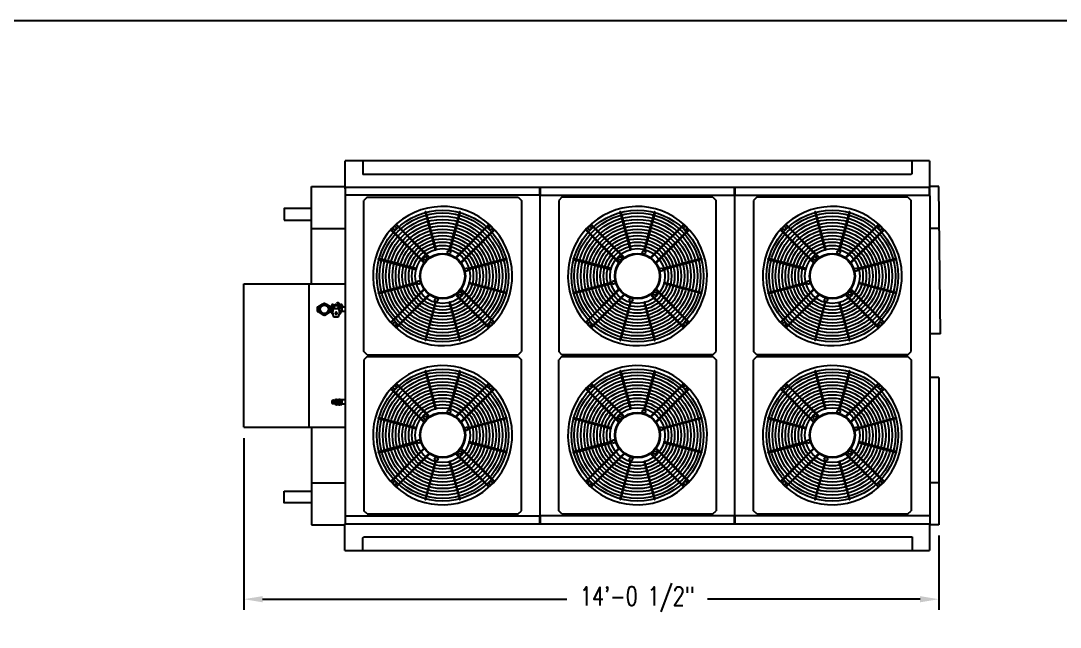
# Model space of a CAD drawing. Header units: millimetres. Extents: x 16950 to 32328, y 19251 to 29476.
# Drawn here: x 17173.1 to 17425.2, y 19639.3 to 19786.3 of the extents above; entities that cross this region are included whole.
import ezdxf

# ---------------------------------------------------------------- set-up
doc = ezdxf.new("R2010")
doc.units = ezdxf.units.MM
doc.header["$LTSCALE"] = 5
for name, color, linetype in [('COIL-CONTROL', 2, 'Continuous'), ('CONDENSER-SST-CONTROL', 1, 'Continuous'), ('UNIT', 6, 'Continuous'), ('WS-NO-CONTROL', 3, 'Continuous')]:
    doc.layers.add(name, color=color, linetype=linetype)
doc.styles.add('SUBMITTAL', font='romans.shx', dxfattribs={"width": 0.75})
doc.dimstyles.new('SUBMITTAL', dxfattribs={"dimtxt": 0.09375, "dimasz": 0.09375, "dimexe": 0.03125, "dimexo": 0.0625, "dimgap": 0.0625, "dimtad": 0, "dimdec": 4, "dimzin": 4, "dimdsep": 46, "dimlunit": 4, "dimtxsty": 'SUBMITTAL', "dimcen": 0.09375, "dimclre": 6, "dimadec": 0, "dimazin": 0, "dimtfac": 1, "dimtdec": 0, "dimtofl": 0, "dimtmove": 0, "dimatfit": 3, "dimfxl": 0, "dimfrac": 2, "dimtolj": 1, "dimtzin": 4, "dimarcsym": 0})

# ---------------------------------------------------------------- blocks, each defined once
blk = doc.blocks.new('FANCYLINDER-TOP')
for p, q in [((-108, 393.3), (-46, 162.1)), ((-103.1, 394.6), (-41.2, 163.4)), ((103.1, 394.6), (41.2, 163.4)), ((108, 393.3), (46, 162.1)), ((-394.6, 103.1), (-163.4, 41.2)), ((-162.1, 46), (-393.3, 108)), ((393.3, 108), (162.1, 46)), ((394.6, 103.1), (163.4, 41.2)), ((-163.4, -41.2), (-394.6, -103.1)), ((-393.3, -108), (-162.1, -46)), ((393.3, -108), (162.1, -46)), ((394.6, -103.1), (163.4, -41.2)), ((-46, -162.1), (-108, -393.3)), ((-103.1, -394.6), (-41.2, -163.4)), ((41.2, -163.4), (103.1, -394.6)), ((108, -393.3), (46, -162.1))]:
    blk.add_line(p, q)
for points in [[(-313.1, 284.8), (-316.6, 281.3), (-118.6, 83.3), (-115.1, 86.8)], [(-83.5, 118.8), (-281.3, 316.6), (-285, 313.3), (-87, 115.3)], [(83.5, 118.8), (281.3, 316.6), (285, 313.3), (87, 115.3)], [(313.1, 284.8), (316.6, 281.3), (118.6, 83.3), (115.1, 86.8)], [(-313.1, -284.8), (-316.6, -281.3), (-118.6, -83.3), (-115.1, -86.8)], [(-83.5, -118.8), (-281.3, -316.6), (-285, -313.3), (-87, -115.3)], [(83.5, -118.8), (281.3, -316.6), (285, -313.3), (87, -115.3)], [(313.1, -284.8), (316.6, -281.3), (118.6, -83.3), (115.1, -86.8)]]:
    blk.add_lwpolyline(points, close=True)
for centre, radius in [((0, 0), 405.8), ((0, 0), 389), ((0, 0), 369), ((0, 0), 349), ((0, 0), 329), ((0, 0), 309), ((-295.2, 295.2), 10), ((0, 0), 289), ((0, 0), 269), ((295.2, 295.2), 10), ((0, 0), 249), ((0, 0), 229), ((0, 0), 209), ((0, 0), 189), ((0, 0), 169), ((0, 0), 140), ((0, 0), 136.1), ((39.3, 146.8), 10), ((-107.5, 107.5), 10), ((146.8, 39.3), 10), ((-146.8, -39.3), 10), ((107.5, -107.5), 10), ((-39.3, -146.8), 10), ((-295.2, -295.2), 10), ((295.2, -295.2), 10)]:
    blk.add_circle(centre, radius)
for centre, radius, start, end in [((0, 0), 428.5, 41.08487, 41.07046), ((-105.5, 393.9), 2.5, 15, 195), ((105.5, 393.9), 2.5, 345, 165), ((-393.9, 105.5), 2.5, 75, 255), ((393.9, 105.5), 2.5, 285, 105), ((-393.9, -105.5), 2.5, 105, 285), ((393.9, -105.5), 2.5, 255, 75), ((-105.5, -393.9), 2.5, 165, 345), ((105.5, -393.9), 2.5, 195, 15)]:
    blk.add_arc(centre, radius, start, end)
for centre, major_axis in [((-43.6, 162.7), (2.41, 0.65)), ((43.6, 162.7), (2.41, -0.65)), ((-162.7, 43.6), (0.65, 2.41)), ((162.7, 43.6), (0.65, -2.41)), ((-162.7, -43.6), (-0.65, 2.41)), ((162.7, -43.6), (-0.65, -2.41)), ((-43.6, -162.7), (-2.41, 0.65)), ((43.6, -162.7), (-2.41, -0.65))]:
    blk.add_ellipse(centre, major_axis=major_axis, ratio=0.422618, start_param=3.141593, end_param=6.283185)
blk = doc.blocks.new('*D18')
at = {"layer": 'CONDENSER-SST-CONTROL', "color": 6, "lineweight": -2}
for p, q in [((17227.23, 19685.16), (17227.23, 19643.48)), ((17395.76, 19661.49), (17395.76, 19643.48))]:
    blk.add_line(p, q, dxfattribs=at)
at = {"layer": 'CONDENSER-SST-CONTROL', "color": 3, "lineweight": -2}
for p, q in [((17231.78, 19646.08), (17305.55, 19646.08)), ((17391.21, 19646.08), (17339.67, 19646.08))]:
    blk.add_line(p, q, dxfattribs=at)
at = {"layer": 'CONDENSER-SST-CONTROL', "color": 3}
for points in [[(17231.78, 19646.83), (17231.78, 19645.32), (17227.23, 19646.08)], [(17391.21, 19646.83), (17391.21, 19645.32), (17395.76, 19646.08)]]:
    blk.add_solid(points, dxfattribs=at)
at = {"layer": 'CONDENSER-SST-CONTROL', "color": 3, "insert": (17322.61, 19646.08), "char_height": 4.55, "attachment_point": 5, "style": 'SUBMITTAL'}
blk.add_mtext('\\A1;14\'-0 1/2"', dxfattribs=at)
blk = doc.blocks.new('BORDER')
blk.add_line((1, 1), (0, 1))

msp = doc.modelspace()

# ---------------------------------------------------------------- linework, layer by layer
at = {"layer": 'COIL-CONTROL'}
for p, q in [((17243.6546, 19722.5117), (17243.6546, 19746.1867)), ((17243.6546, 19746.1867), (17251.7707, 19746.1867)), ((17395.7646, 19746.1867), (17393.4536, 19746.1867)), ((17396.1827, 19710.3854), (17395.7646, 19746.1867)), ((17243.6546, 19735.9992), (17251.8123, 19735.9992)), ((17395.7646, 19735.9992), (17393.4119, 19735.9992)), ((17396.1827, 19710.3854), (17393.5564, 19710.3854)), ((17395.7646, 19699.8004), (17393.5564, 19699.8004)), ((17395.7646, 19699.8004), (17395.7646, 19664.0867)), ((17243.6546, 19687.7617), (17243.6546, 19664.0867)), ((17243.6546, 19674.2742), (17251.8123, 19674.2742)), ((17395.7646, 19674.2742), (17393.4119, 19674.2742)), ((17243.6546, 19664.0867), (17251.6991, 19664.0867)), ((17395.7646, 19664.0867), (17393.5252, 19664.0867))]:
    msp.add_line(p, q, dxfattribs=at)
at = {"layer": 'CONDENSER-SST-CONTROL'}
for points in [[(17237.0045, 19737.9775), (17243.6538, 19737.9775), (17243.6538, 19740.8525), (17237.0045, 19740.8525)], [(17237.0045, 19672.2959), (17243.6538, 19672.2959), (17243.6538, 19669.4209), (17237.0045, 19669.4209)]]:
    msp.add_lwpolyline(points, close=True, dxfattribs=at)
at = {"layer": 'UNIT'}
for p, q in [((17251.7707, 19745.5614), (17251.7707, 19752.3501)), ((17393.5252, 19752.3501), (17251.7707, 19752.3501)), ((17256.0623, 19752.3501), (17256.0623, 19749.0345)), ((17389.3064, 19749.2845), (17389.3064, 19752.3501)), ((17393.5252, 19752.3501), (17393.5252, 19745.9408)), ((17389.0564, 19749.0345), (17256.0623, 19749.0345)), ((17389.3064, 19749.2845), (17389.0564, 19749.0345)), ((17251.7707, 19746.0118), (17393.5252, 19746.0118)), ((17393.5252, 19745.9408), (17251.7707, 19745.9408)), ((17251.8999, 19744.0117), (17251.8999, 19745.9408)), ((17298.9747, 19743.9408), (17298.9747, 19745.9408)), ((17299.1499, 19743.9408), (17299.1499, 19745.9408)), ((17346.2188, 19743.9408), (17346.2188, 19745.9408)), ((17346.394, 19743.9408), (17346.394, 19745.9408)), ((17393.4688, 19743.9241), (17393.4688, 19745.9408)), ((17393.5029, 19745.5614), (17393.5029, 19745.9408)), ((17393.5198, 19745.9408), (17393.5198, 19745.7819)), ((17251.7707, 19745.5614), (17251.8999, 19745.5614)), ((17251.8123, 19744.0117), (17251.8123, 19666.2617)), ((17298.9747, 19744.0117), (17251.8123, 19744.0117)), ((17257.1302, 19743.5225), (17256.3428, 19742.7351)), ((17257.1302, 19743.5225), (17293.7444, 19743.5225)), ((17293.7444, 19743.5225), (17294.5318, 19742.7351)), ((17299.1499, 19743.9408), (17298.9747, 19743.9408)), ((17299.0623, 19666.3325), (17299.0623, 19743.9408)), ((17299.1499, 19744.0117), (17393.4688, 19744.0117)), ((17304.3802, 19743.5225), (17303.5928, 19742.7351)), ((17340.9944, 19743.5225), (17304.3802, 19743.5225)), ((17340.9944, 19743.5225), (17341.7818, 19742.7351)), ((17346.394, 19743.9408), (17346.2188, 19743.9408)), ((17346.3064, 19666.3325), (17346.3064, 19743.9408)), ((17351.6243, 19743.5225), (17350.8369, 19742.7351)), ((17388.2385, 19743.5225), (17351.6243, 19743.5225)), ((17388.2385, 19743.5225), (17389.0259, 19742.7351)), ((17393.5029, 19745.5614), (17393.4688, 19745.5614)), ((17393.4688, 19743.9241), (17393.5564, 19743.9241)), ((17393.5029, 19745.552), (17393.5029, 19743.9241)), ((17393.5482, 19745.552), (17393.5029, 19745.552)), ((17393.5482, 19743.9241), (17393.5482, 19745.5855)), ((17393.5564, 19743.9241), (17393.5564, 19740.3331)), ((17393.5564, 19743.9241), (17393.5564, 19666.2617)), ((17256.3428, 19706.1209), (17256.3428, 19742.7351)), ((17294.5318, 19742.7351), (17294.5318, 19706.1209)), ((17303.5928, 19742.7351), (17303.5928, 19706.1209)), ((17341.7818, 19706.1209), (17341.7818, 19742.7351)), ((17350.8369, 19742.7351), (17350.8369, 19706.1209)), ((17389.0259, 19706.1209), (17389.0259, 19742.7351)), ((17227.2315, 19687.7617), (17227.2315, 19722.5117)), ((17227.2315, 19722.5117), (17251.8123, 19722.5117)), ((17243.0489, 19687.7617), (17243.0489, 19722.5117)), ((17257.1302, 19705.3335), (17256.3428, 19706.1209)), ((17293.7444, 19705.3335), (17294.5318, 19706.1209)), ((17304.3802, 19705.3335), (17303.5928, 19706.1209)), ((17340.9944, 19705.3335), (17341.7818, 19706.1209)), ((17351.6243, 19705.3335), (17350.8369, 19706.1209)), ((17388.2385, 19705.3335), (17389.0259, 19706.1209)), ((17257.1302, 19704.9398), (17256.3428, 19704.1524)), ((17256.3428, 19704.1524), (17256.3428, 19667.5382)), ((17257.1302, 19705.3335), (17293.7444, 19705.3335)), ((17257.1302, 19704.9398), (17293.7444, 19704.9398)), ((17293.7444, 19704.9398), (17294.5318, 19704.1524)), ((17294.5318, 19667.5382), (17294.5318, 19704.1524)), ((17298.9747, 19705.3581), (17299.1499, 19705.3581)), ((17299.1499, 19704.9152), (17298.9747, 19704.9152)), ((17304.3802, 19704.9398), (17303.5928, 19704.1524)), ((17303.5928, 19667.5382), (17303.5928, 19704.1524)), ((17340.9944, 19705.3335), (17304.3802, 19705.3335)), ((17304.3802, 19704.9398), (17340.9944, 19704.9398)), ((17340.9944, 19704.9398), (17341.7818, 19704.1524)), ((17341.7818, 19704.1524), (17341.7818, 19667.5382)), ((17346.2188, 19705.3581), (17346.394, 19705.3581)), ((17351.6243, 19704.9398), (17350.8369, 19704.1524)), ((17350.8369, 19667.5382), (17350.8369, 19704.1524)), ((17388.2385, 19705.3335), (17351.6243, 19705.3335)), ((17351.6243, 19704.9398), (17388.2385, 19704.9398)), ((17388.2385, 19704.9398), (17389.0259, 19704.1524)), ((17389.0259, 19704.1524), (17389.0259, 19667.5382)), ((17227.2315, 19687.7617), (17251.8123, 19687.7617)), ((17393.5564, 19669.9403), (17393.5564, 19664.3325)), ((17251.8123, 19666.2617), (17298.9747, 19666.2617)), ((17251.8999, 19664.3325), (17251.8999, 19666.2617)), ((17257.1302, 19666.7508), (17256.3428, 19667.5382)), ((17257.1302, 19666.7508), (17293.7444, 19666.7508)), ((17293.7444, 19666.7508), (17294.5318, 19667.5382)), ((17298.9747, 19666.3325), (17299.1499, 19666.3325)), ((17298.9747, 19664.3325), (17298.9747, 19666.3325)), ((17299.1499, 19664.3325), (17299.1499, 19666.3325)), ((17346.3123, 19666.2617), (17299.1499, 19666.2617)), ((17304.3802, 19666.7508), (17303.5928, 19667.5382)), ((17304.3802, 19666.7508), (17340.9944, 19666.7508)), ((17340.9944, 19666.7508), (17341.7818, 19667.5382)), ((17346.2188, 19666.3325), (17346.394, 19666.3325)), ((17346.2188, 19664.3325), (17346.2188, 19666.3325)), ((17346.394, 19664.3325), (17346.394, 19666.3325)), ((17393.5564, 19666.2617), (17346.394, 19666.2617)), ((17351.6243, 19666.7508), (17350.8369, 19667.5382)), ((17351.6243, 19666.7508), (17388.2385, 19666.7508)), ((17388.2385, 19666.7508), (17389.0259, 19667.5382)), ((17251.6991, 19664.3325), (17393.5564, 19664.3325)), ((17251.6991, 19657.9233), (17251.6991, 19664.3325)), ((17393.5252, 19664.2615), (17251.6991, 19664.2615)), ((17298.9747, 19664.59), (17299.1499, 19664.59)), ((17346.2188, 19664.59), (17346.394, 19664.59)), ((17393.5252, 19664.3325), (17393.5252, 19657.9233)), ((17256.0623, 19660.9888), (17256.3123, 19661.2388)), ((17256.0623, 19657.9233), (17256.0623, 19660.9888)), ((17256.3123, 19661.2388), (17389.3064, 19661.2388)), ((17389.3064, 19661.2388), (17389.3064, 19657.9233)), ((17251.6991, 19657.9233), (17393.5252, 19657.9233))]:
    msp.add_line(p, q, dxfattribs=at)
at = {"layer": 'WS-NO-CONTROL'}
for p, q in [((17245.0007, 19716.9557), (17245.0007, 19715.8307)), ((17245.0007, 19716.9557), (17245.4382, 19716.9557)), ((17245.0007, 19715.8307), (17245.4382, 19715.8307)), ((17245.4382, 19717.0884), (17245.4923, 19717.1822)), ((17245.4382, 19716.3932), (17245.4382, 19717.0884)), ((17245.4382, 19715.6979), (17245.4382, 19716.3932)), ((17245.4923, 19715.6041), (17245.4382, 19715.6979)), ((17245.4923, 19717.1822), (17246.0944, 19717.5298)), ((17246.0944, 19715.2565), (17245.4923, 19715.6041)), ((17246.0944, 19717.5298), (17246.6965, 19717.8775)), ((17246.6965, 19717.8775), (17246.8048, 19717.8775)), ((17246.8048, 19717.8775), (17247.4069, 19717.5298)), ((17247.4069, 19717.5298), (17248.009, 19717.1822)), ((17248.009, 19715.6041), (17247.4069, 19715.2565)), ((17248.009, 19717.1822), (17248.0632, 19717.0884)), ((17248.0632, 19715.6979), (17248.009, 19715.6041)), ((17248.0632, 19717.0884), (17248.0632, 19716.3932)), ((17248.0632, 19716.9557), (17248.2507, 19716.9557)), ((17248.0632, 19716.3932), (17248.0632, 19715.6979)), ((17248.0632, 19715.8307), (17248.2507, 19715.8307)), ((17248.2507, 19715.7232), (17248.2507, 19717.0632)), ((17248.2507, 19717.0632), (17248.5121, 19717.0632)), ((17248.2507, 19715.7232), (17248.5294, 19715.7232)), ((17248.7491, 19717.4857), (17248.5491, 19717.3702)), ((17248.5491, 19717.3702), (17248.5491, 19717.1393)), ((17248.5491, 19717.1393), (17248.7491, 19717.0238)), ((17248.7491, 19715.7625), (17248.5491, 19715.647)), ((17248.5491, 19715.647), (17248.5491, 19715.4161)), ((17248.9491, 19717.3702), (17248.7491, 19717.4857)), ((17248.7491, 19717.0238), (17248.9491, 19717.1393)), ((17248.7736, 19715.7483), (17248.7491, 19715.7625)), ((17250.3177, 19716.4758), (17248.9037, 19716.4758)), ((17248.9491, 19717.1393), (17248.9491, 19717.3702)), ((17249.1157, 19717.2808), (17250.1057, 19717.2808)), ((17249.1157, 19717.2808), (17249.1157, 19716.4758)), ((17249.3607, 19717.3758), (17249.8607, 19717.3758)), ((17249.3607, 19717.3758), (17249.3607, 19717.2808)), ((17249.4364, 19715.6258), (17249.3754, 19715.4853)), ((17249.7512, 19717.3758), (17249.8473, 19717.6716)), ((17249.846, 19715.4853), (17249.7849, 19715.6258)), ((17249.8607, 19717.3758), (17249.8607, 19717.2808)), ((17250.0778, 19717.2808), (17250.1707, 19717.5665)), ((17250.1057, 19717.2808), (17250.1057, 19716.4758)), ((17250.6602, 19717.4624), (17250.234, 19717.8481)), ((17250.4723, 19717.4857), (17250.2723, 19717.3702)), ((17250.2723, 19717.3702), (17250.2723, 19717.1393)), ((17250.2723, 19717.1393), (17250.4723, 19717.0238)), ((17250.4723, 19715.7625), (17250.4465, 19715.7476)), ((17250.6723, 19717.3702), (17250.4723, 19717.4857)), ((17250.4723, 19717.0238), (17250.6723, 19717.1393)), ((17250.6723, 19715.647), (17250.4723, 19715.7625)), ((17250.6723, 19717.1393), (17250.6723, 19717.3702)), ((17250.6723, 19715.4161), (17250.6723, 19715.647)), ((17251.0307, 19717.0632), (17250.6919, 19717.0632)), ((17251.0307, 19715.7232), (17250.6919, 19715.7232)), ((17250.7338, 19717.3548), (17250.7338, 19717.3863)), ((17250.7338, 19717.0632), (17250.7338, 19717.1547)), ((17251.0307, 19717.0632), (17251.0307, 19715.7232)), ((17251.8123, 19716.9082), (17251.0307, 19716.9082)), ((17251.8123, 19715.8782), (17251.0307, 19715.8782)), ((17251.0775, 19717.3863), (17251.0775, 19716.9082)), ((17246.6965, 19714.9089), (17246.0944, 19715.2565)), ((17246.8048, 19714.9089), (17246.6965, 19714.9089)), ((17247.4069, 19715.2565), (17246.8048, 19714.9089)), ((17248.5491, 19715.4161), (17248.7491, 19715.3006)), ((17248.5511, 19715.3336), (17248.8078, 19715.1012)), ((17248.7491, 19715.3006), (17248.7743, 19715.3152)), ((17249.0372, 19714.5208), (17250.1842, 19714.5208)), ((17250.4458, 19715.3159), (17250.4723, 19715.3006)), ((17250.4723, 19715.3006), (17250.6723, 19715.4161)), ((17248.6144, 19693.5982), (17248.6144, 19694.1607)), ((17248.9894, 19694.2857), (17248.7394, 19694.2857)), ((17248.9894, 19693.4732), (17248.7394, 19693.4732)), ((17248.9894, 19694.3169), (17248.9894, 19693.4419)), ((17249.1144, 19694.3169), (17248.9894, 19694.3169)), ((17249.1144, 19693.4419), (17248.9894, 19693.4419)), ((17249.1144, 19694.3169), (17249.1144, 19693.4419)), ((17249.1144, 19694.2544), (17249.3019, 19694.2544)), ((17249.1144, 19693.5044), (17249.3019, 19693.5044)), ((17249.3019, 19694.4419), (17249.3019, 19694.1607)), ((17249.4894, 19694.4419), (17249.3019, 19694.4419)), ((17249.3019, 19694.1607), (17249.3019, 19693.5982)), ((17249.3019, 19693.5982), (17249.3019, 19693.3169)), ((17249.4894, 19693.3169), (17249.3019, 19693.3169)), ((17249.4894, 19694.1607), (17249.4894, 19694.4419)), ((17249.4894, 19694.2544), (17249.5519, 19694.2544)), ((17249.4894, 19693.5982), (17249.4894, 19694.1607)), ((17249.4894, 19693.3169), (17249.4894, 19693.5982)), ((17249.4894, 19693.5044), (17249.5519, 19693.5044)), ((17249.5519, 19694.5289), (17249.5519, 19694.2042)), ((17249.7394, 19694.5289), (17249.5519, 19694.5289)), ((17249.5519, 19694.2042), (17249.5519, 19693.5547)), ((17249.5519, 19693.5547), (17249.5519, 19693.2299)), ((17249.5519, 19693.2299), (17249.7394, 19693.2299)), ((17249.7394, 19694.2042), (17249.7394, 19694.5289)), ((17249.7707, 19694.401), (17249.7394, 19694.4033)), ((17249.7394, 19693.5547), (17249.7394, 19694.2042)), ((17249.7394, 19693.2299), (17249.7394, 19693.5547)), ((17249.7707, 19693.3579), (17249.7394, 19693.3555)), ((17249.7707, 19694.4794), (17249.7707, 19693.2794)), ((17249.7707, 19694.4794), (17250.2007, 19694.4794)), ((17249.7707, 19693.2794), (17250.2007, 19693.2794)), ((17250.2007, 19694.4794), (17250.2542, 19694.5722)), ((17250.2007, 19694.4794), (17250.2007, 19694.399)), ((17250.2007, 19694.399), (17250.2007, 19693.8794)), ((17250.2007, 19693.8794), (17250.2007, 19693.3598)), ((17250.2007, 19693.3598), (17250.2007, 19693.2794)), ((17250.2007, 19693.2794), (17250.2542, 19693.1866)), ((17250.2542, 19694.5722), (17250.5471, 19694.5722)), ((17250.2542, 19693.1866), (17250.5471, 19693.1866)), ((17250.6007, 19694.4794), (17250.5471, 19694.5722)), ((17250.6007, 19693.2794), (17250.5471, 19693.1866)), ((17250.6007, 19694.4794), (17250.6007, 19694.399)), ((17250.6007, 19694.4794), (17251.0307, 19694.4794)), ((17250.6007, 19694.399), (17250.6007, 19693.8794)), ((17250.6007, 19693.8794), (17250.6007, 19693.3598)), ((17250.6007, 19693.3598), (17250.6007, 19693.2794)), ((17250.6007, 19693.2794), (17251.0307, 19693.2794)), ((17251.0307, 19694.4794), (17251.0307, 19693.2794)), ((17251.8123, 19694.3944), (17251.0307, 19694.3944)), ((17251.8123, 19693.3644), (17251.0307, 19693.3644))]:
    msp.add_line(p, q, dxfattribs=at)
for radius in [1.3125, 1]:
    msp.add_circle((17246.7507, 19716.3932), radius, dxfattribs=at)
for centre, radius, start, end in [((17248.7491, 19717.2548), 0.28, 61.739361, 198.611546), ((17248.7491, 19715.5315), 0.28, 151.739361, 225), ((17247.5455, 19716.8494), 0.99, 347.541093, 18.611546), ((17249.6107, 19716.3932), 1.125, 167.541093, 197.634834), ((17248.062, 19715.9009), 0.5, 331.739361, 17.634834), ((17252.245, 19715.5032), 3.48, 163.770528, 180), ((17250.674, 19715.5032), 1.909, 180, 210.971446), ((17249.6107, 19716.3932), 0.75, 131.299873, 185.134706), ((17249.1184, 19717.9418), 0.5, 241.739361, 287.637319), ((17249.6107, 19716.3932), 1.125, 103.098391, 107.63373), ((17249.6107, 19715.3832), 0.2565, 156.534076, 23.463769), ((17249.2424, 19717.9759), 0.5, 283.094011, 332.897067), ((17249.6107, 19715.5502), 0.19, 23.465924, 156.534076), ((17249.9991, 19717.5886), 0.35, 47.850863, 152.897067), ((17250.009, 19717.6191), 0.17, 342, 162), ((17249.6107, 19716.3932), 0.75, 354.77221, 48.700128), ((17248.5378, 19715.5032), 1.9172, 329.175465, 360), ((17246.942, 19715.5032), 3.513, 360, 16.072902), ((17250.4723, 19715.5315), 0.28, 263.107327, 28.260639), ((17251.1593, 19716.8855), 0.5, 151.739361, 197.634834), ((17251.1593, 19715.9009), 0.5, 162.365166, 208.260639), ((17250.4723, 19717.2548), 0.28, 331.739361, 47.850863), ((17249.6107, 19716.3932), 1.125, 342.365166, 17.634834), ((17250.9057, 19717.3863), 0.1719, 360, 180), ((17248.7394, 19694.1607), 0.125, 90, 180), ((17248.7394, 19693.5982), 0.125, 180, 270)]:
    msp.add_arc(centre, radius, start, end, dxfattribs=at)

# ---------------------------------------------------------------- block references
at = {"xscale": 714.2857142856968, "yscale": 535.7142857142726, "zscale": 714.2857142856968}
msp.add_blockref('BORDER', (16950.4572, 19250.6129), dxfattribs=at)
at = {"layer": 'UNIT', "xscale": 0.03937007874015748, "yscale": 0.03937007874015748, "zscale": 0.03937007874015748}
for p in [(17275.4373, 19724.428), (17322.6873, 19724.428), (17369.9314, 19724.428), (17275.4373, 19685.8453), (17322.6873, 19685.8453), (17369.9314, 19685.8453)]:
    msp.add_blockref('FANCYLINDER-TOP', p, dxfattribs=at)

# ---------------------------------------------------------------- dimensions: what is measured, and where the dimension line sits
at = {"layer": 'CONDENSER-SST-CONTROL', "color": 3}
dim = msp.add_linear_dim(base=(17227.2315, 19646.0751), p1=(17395.7646, 19664.0867), p2=(17227.2315, 19687.7617), dimstyle='SUBMITTAL', override={"dimscale": 65, "dimtxt": 0.07, "dimasz": 0.07, "dimexe": 0.04, "dimexo": 0.04, "dimgap": 0.03125, "dimdec": 3, "dimzin": 3, "dimclrd": 3, "dimclrt": 3, "dimtdec": 3, "dimtix": 1}, dxfattribs=at)
dim.commit()
dim.dimension.update_dxf_attribs({"geometry": '*D18', "text_midpoint": (17322.6121, 19646.0751), "dimtype": 160})

doc.saveas('drawing.dxf')
